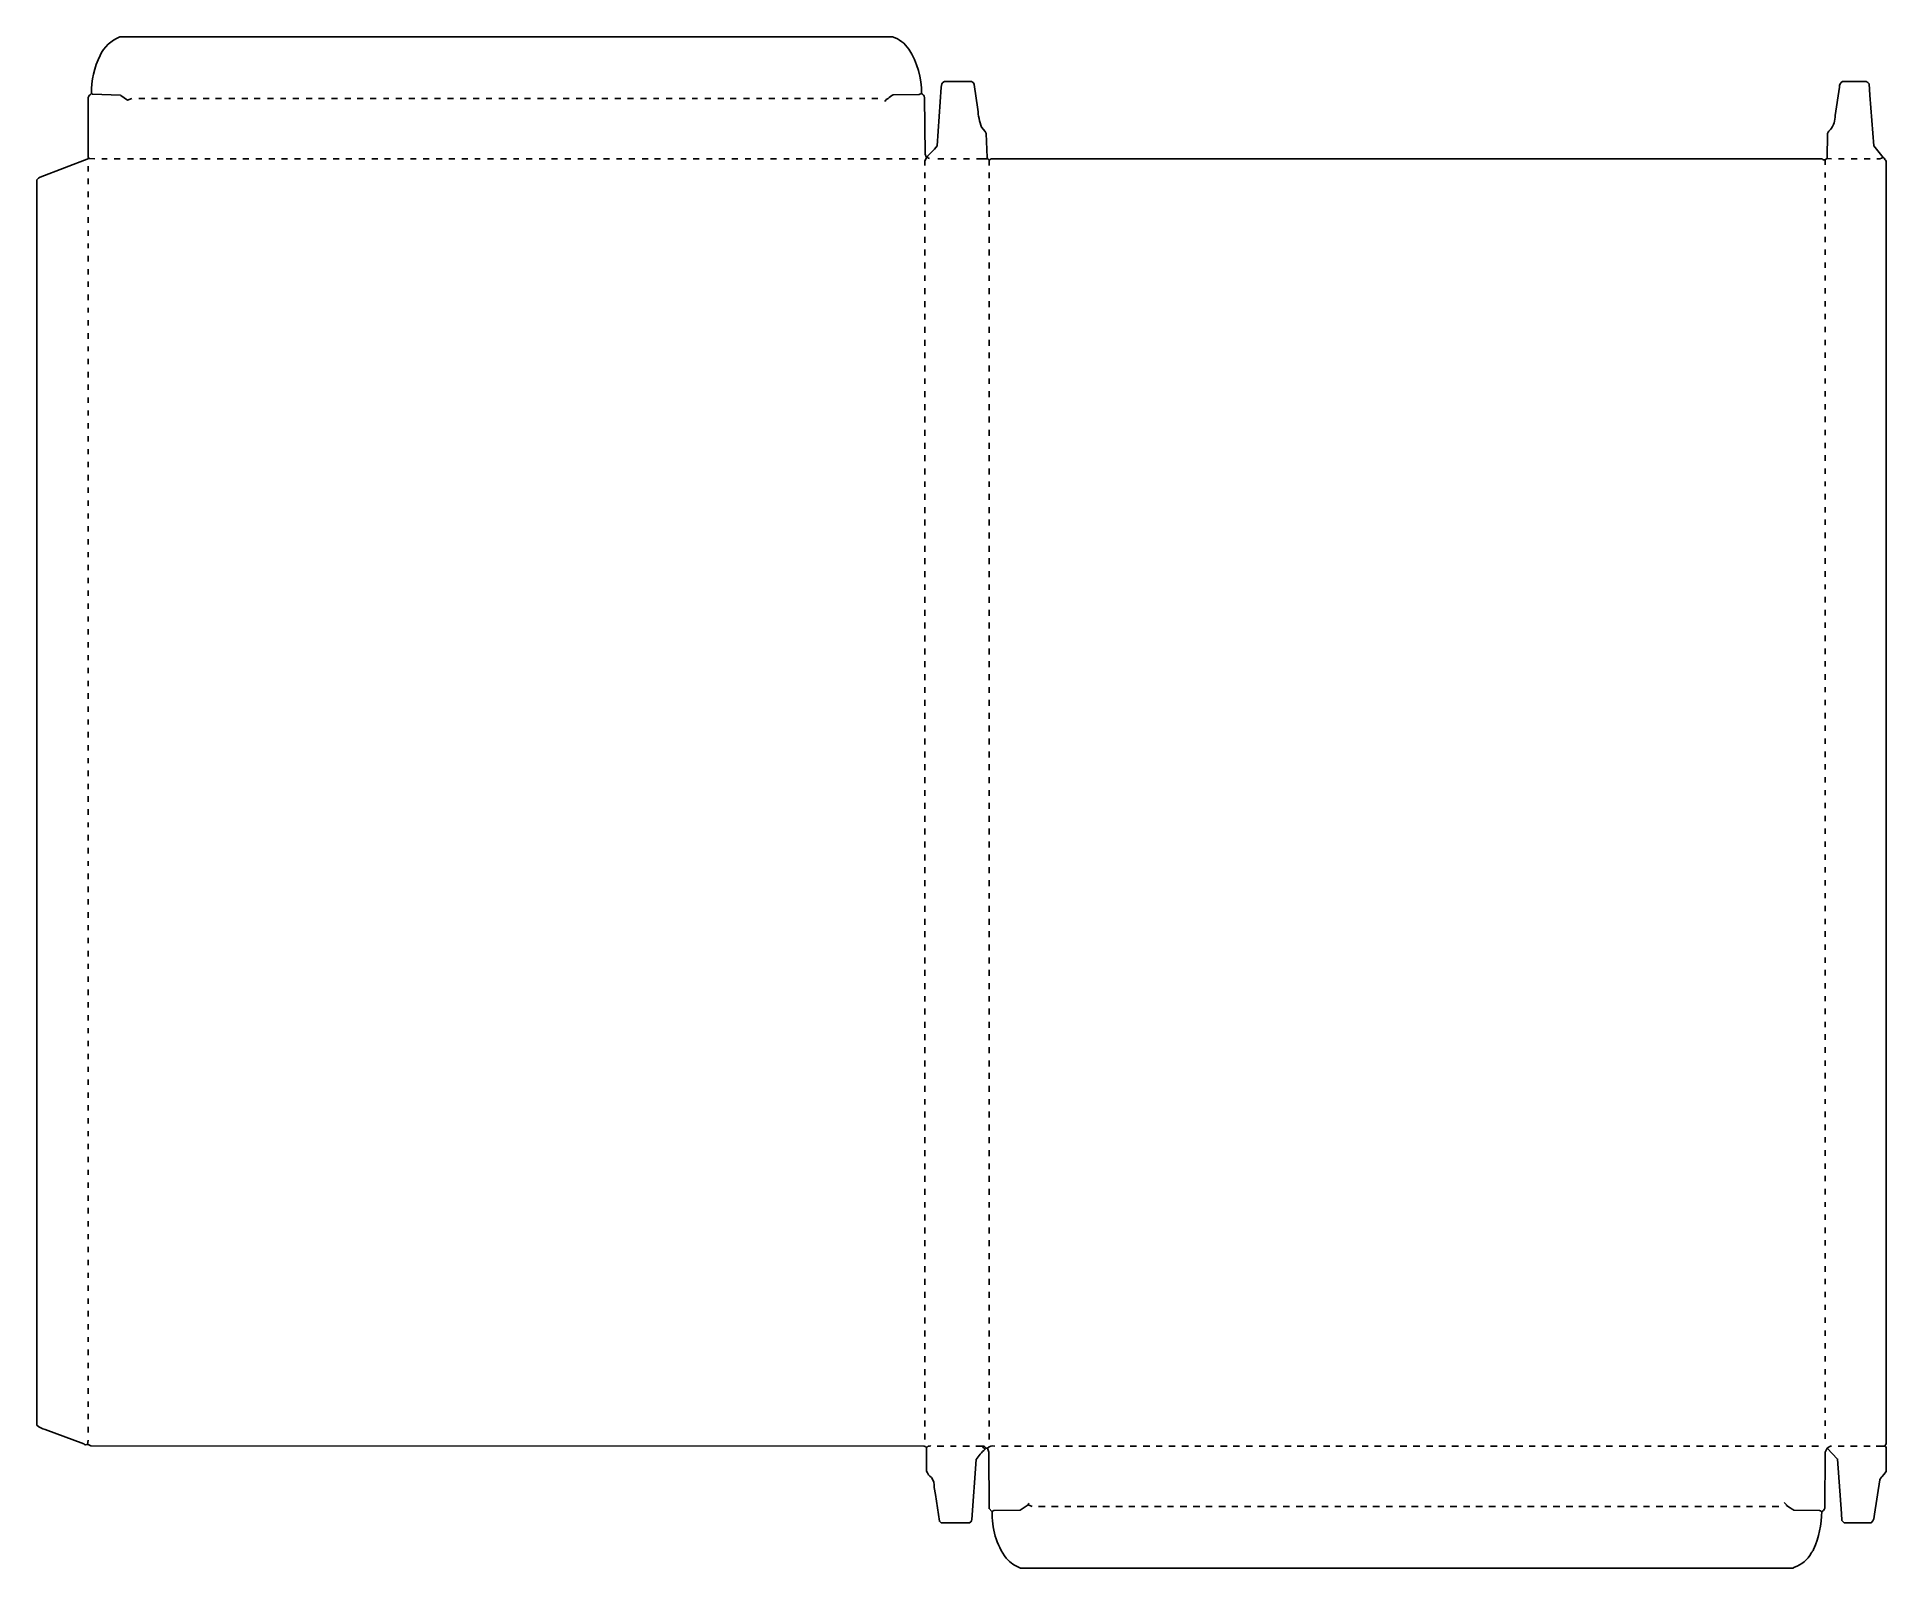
# Model space of a CAD drawing. Extents: x 341 to 3736, y 287 to 3098.
import ezdxf

# ---------------------------------------------------------------- set-up
doc = ezdxf.new("R2010")
doc.units = 0
doc.layers.get('0').update_dxf_attribs({"linetype": 'CONTINUOUS'})

msp = doc.modelspace()

# ---------------------------------------------------------------- linework, layer by layer
at = {"color": 7, "linetype": 'CONTINUOUS'}
for points in [[(1971, 2862), (1971.43902, 2869.95122), (1974, 2877), (1973.8, 2877.9), (1971.49519, 2883.00472), (1970.50481, 2986.99528, 0.208282), (1965, 2994, 0.148818), (1941.75294, 3075.78823, 0.164318), (1912, 3098), (493, 3098, 0.195177), (456.8, 3064.1, 0.116069), (441, 2994, 0.154823), (435, 2987), (435, 2878), (436, 2875), (347.1, 2840.7, 0.129742), (341, 2836), (341, 549, 0.112128), (356.1, 541.3), (426.9, 514.7, -0.089945), (430, 513), (434, 514), (434.9, 513.8), (440.00033, 511.49967), (1969.99967, 510.50033, -0.145754), (1973, 509), (1976.1, 509.8, -0.152689), (1982, 511)], [(1897, 2980, 0.356963), (1900, 2983), (1903.9, 2985.2, -0.106097), (1913.00999, 2991.51041), (1960.99001, 2992.48959), (1965, 2994)], [(3624, 2872, -0.165541), (3619, 2874), (2093, 2874, -0.120666), (2089, 2872), (2087, 2874), (2085.8, 2876.9), (2083.60376, 2920.90894), (2082.24, 2924.18), (2075.24779, 2932.21681, -0.076429), (2068.58, 2964.94), (2061.58, 3010.94, 0.287953), (2057, 3016), (2007, 3016, 0.310485), (2001.4646, 3005.96903), (1993.56923, 2898.05385), (1989, 2892), (1976, 2879), (1976, 2877)], [(3628, 507), (3647.2, 487.1), (3654.53807, 386.967), (3655, 374), (3659, 370), (3709, 370, 0.208475), (3714.58, 386.06), (3724.35294, 448.91177, -0.102416), (3728.8, 455.1), (3732, 459), (3736, 464), (3736, 508), (3734.8, 509.9), (3734, 511, -0.120666), (3736, 515), (3736, 2870), (3734.8, 2871.9, 0.111334), (3731, 2877), (3713.4054, 2898.06757), (3706.46193, 2991.033), (3705, 3012, 0.064594), (3700, 3016), (3656, 3016, 0.281354), (3650.42, 3005.94), (3642.5946, 2954.06757, -0.171412), (3634, 2928, 0.107917), (3628.48914, 2920.98959), (3628, 2875, 0.150174), (3624, 2872), (3624, 2863)], [(1980, 2875, -0.120666), (1976, 2877), (1974, 2877)], [(1974, 509), (1974.48865, 465.01086, 0.162094), (1983.24, 453.18, -0.168823), (1988.58, 434.94), (1990.58, 421.94), (1998, 373), (2001, 370), (2053, 370), (2055.5, 371.5, 0.0657), (2057.53807, 376.033), (2065.44555, 485.95545, -0.072611), (2082, 505), (2084, 507), (2086, 507, -0.261076), (2100, 511)], [(3549, 407), (3553, 403), (3553, 402), (3560.20492, 397.2459, 0.088356), (3567.01019, 393.48937), (3613.98981, 392.51063, -0.143114), (3617, 391, 0.343872), (3623.50485, 397.00476), (3624.49515, 499.99524), (3627.2, 505.9), (3628, 507, -0.169723), (3636, 511)], [(2086, 507), (2087.2, 503.1), (2088.50481, 499.99528), (2089, 396), (2094, 391), (2095, 391, -0.140126), (2098.00999, 392.51041), (2145.99001, 393.48959), (2161, 403, -0.212214), (2163, 406)], [(2095, 391, 0.171099), (2120.76923, 304.84615, 0.130905), (2147, 287), (3565, 287), (3567.9, 288.3, 0.179662), (3598.8, 314.1, -0.089283), (3602, 319), (3602.8, 321.1, 0.102893), (3618, 391)]]:
    msp.add_lwpolyline(points, format="xyb", dxfattribs=at)
for points in [[(441, 2994), (443.1, 2993.2), (494.1, 2991.2), (494.82, 2990.76), (507, 2982), (515, 2985)], [(528, 2985), (539, 2985)], [(551, 2985), (562, 2985)], [(575, 2985), (586, 2985)], [(599, 2985), (609, 2985)], [(622, 2985), (633, 2985)], [(646, 2985), (657, 2985)], [(669, 2985), (680, 2985)], [(693, 2985), (704, 2985)], [(717, 2985), (728, 2985)], [(740, 2985), (751, 2985)], [(764, 2985), (775, 2985)], [(788, 2985), (798, 2985)], [(811, 2985), (822, 2985)], [(835, 2985), (846, 2985)], [(858, 2985), (869, 2985)], [(882, 2985), (893, 2985)], [(906, 2985), (917, 2985)], [(929, 2985), (940, 2985)], [(953, 2985), (964, 2985)], [(977, 2985), (987, 2985)], [(1000, 2985), (1011, 2985)], [(1024, 2985), (1035, 2985)], [(1047, 2985), (1058, 2985)], [(1071, 2985), (1082, 2985)], [(1095, 2985), (1106, 2985)], [(1118, 2985), (1129, 2985)], [(1142, 2985), (1153, 2985)], [(1166, 2985), (1176, 2985)], [(1189, 2985), (1200, 2985)], [(1213, 2985), (1224, 2985)], [(1236, 2985), (1247, 2985)], [(1260, 2985), (1271, 2985)], [(1284, 2985), (1294, 2985)], [(1307, 2985), (1318, 2985)], [(1331, 2985), (1342, 2985)], [(1355, 2985), (1365, 2985)], [(1378, 2985), (1389, 2985)], [(1402, 2985), (1413, 2985)], [(1425, 2985), (1436, 2985)], [(1449, 2985), (1460, 2985)], [(1473, 2985), (1483, 2985)], [(1496, 2985), (1507, 2985)], [(1520, 2985), (1531, 2985)], [(1544, 2985), (1554, 2985)], [(1567, 2985), (1578, 2985)], [(1591, 2985), (1602, 2985)], [(1614, 2985), (1625, 2985)], [(1638, 2985), (1649, 2985)], [(1662, 2985), (1672, 2985)], [(1685, 2985), (1696, 2985)], [(1709, 2985), (1720, 2985)], [(1732, 2985), (1743, 2985)], [(1756, 2985), (1767, 2985)], [(1780, 2985), (1791, 2985)], [(1803, 2985), (1814, 2985)], [(1827, 2985), (1838, 2985)], [(1851, 2985), (1861, 2985)], [(1874, 2985), (1885, 2985)], [(435, 2851), (435, 2861)], [(447, 2874), (436, 2875)], [(460, 2874), (470, 2874)], [(483, 2874), (494, 2874)], [(507, 2874), (518, 2874)], [(530, 2874), (541, 2874)], [(554, 2874), (565, 2874)], [(578, 2874), (589, 2874)], [(601, 2874), (612, 2874)], [(625, 2874), (636, 2874)], [(649, 2874), (659, 2874)], [(672, 2874), (683, 2874)], [(696, 2874), (707, 2874)], [(719, 2874), (730, 2874)], [(743, 2874), (754, 2874)], [(767, 2874), (778, 2874)], [(790, 2874), (801, 2874)], [(814, 2874), (825, 2874)], [(838, 2874), (848, 2874)], [(861, 2874), (872, 2874)], [(885, 2874), (896, 2874)], [(908, 2874), (919, 2874)], [(932, 2874), (943, 2874)], [(956, 2874), (967, 2874)], [(979, 2874), (990, 2874)], [(1003, 2874), (1014, 2874)], [(1027, 2874), (1037, 2874)], [(1050, 2874), (1061, 2874)], [(1074, 2874), (1085, 2874)], [(1097, 2874), (1108, 2874)], [(1121, 2874), (1132, 2874)], [(1145, 2874), (1155, 2874)], [(1168, 2874), (1179, 2874)], [(1192, 2874), (1203, 2874)], [(1216, 2874), (1226, 2874)], [(1239, 2874), (1250, 2874)], [(1263, 2874), (1274, 2874)], [(1286, 2874), (1297, 2874)], [(1310, 2874), (1321, 2874)], [(1334, 2874), (1344, 2874)], [(1357, 2874), (1368, 2874)], [(1381, 2874), (1392, 2874)], [(1405, 2874), (1415, 2874)], [(1428, 2874), (1439, 2874)], [(1452, 2874), (1463, 2874)], [(1475, 2874), (1486, 2874)], [(1499, 2874), (1510, 2874)], [(1523, 2874), (1533, 2874)], [(1546, 2874), (1557, 2874)], [(1570, 2874), (1581, 2874)], [(1593, 2874), (1604, 2874)], [(1617, 2874), (1628, 2874)], [(1641, 2874), (1652, 2874)], [(1664, 2874), (1675, 2874)], [(1688, 2874), (1699, 2874)], [(1712, 2874), (1722, 2874)], [(1735, 2874), (1746, 2874)], [(1759, 2874), (1770, 2874)], [(1782, 2874), (1793, 2874)], [(1806, 2874), (1817, 2874)], [(1830, 2874), (1841, 2874)], [(1853, 2874), (1864, 2874)], [(1877, 2874), (1888, 2874)], [(1901, 2874), (1911, 2874)], [(1924, 2874), (1935, 2874)], [(1948, 2874), (1959, 2874)], [(1995, 2874), (2006, 2874)], [(2019, 2874), (2029, 2874)], [(2042, 2874), (2053, 2874)], [(2066, 2874), (2080, 2874)], [(2082, 2874), (2087, 2874)], [(2089, 2862), (2089, 2872)], [(3636, 2874), (3628, 2875)], [(3649, 2874), (3659, 2874)], [(3672, 2874), (3683, 2874)], [(3696, 2874), (3707, 2874)], [(3719, 2874), (3724.94, 2874.42), (3731, 2877)], [(435, 2828), (435, 2838)], [(1971, 2839), (1971, 2849)], [(1971, 2815), (1971, 2826)], [(2089, 2839), (2089, 2849)], [(2089, 2815), (2089, 2826)], [(3624, 2840), (3624, 2849)], [(3624, 2816), (3624, 2826)], [(435, 2804), (435, 2814)], [(435, 2781), (435, 2790)], [(1971, 2791), (1971, 2802)], [(2089, 2791), (2089, 2802)], [(3624, 2792), (3624, 2802)], [(435, 2757), (435, 2767)], [(1971, 2768), (1971, 2779)], [(1971, 2744), (1971, 2755)], [(2089, 2768), (2089, 2779)], [(2089, 2744), (2089, 2755)], [(3624, 2769), (3624, 2779)], [(3624, 2745), (3624, 2755)], [(435, 2733), (435, 2743)], [(435, 2710), (435, 2719)], [(1971, 2720), (1971, 2731)], [(2089, 2720), (2089, 2731)], [(3624, 2721), (3624, 2731)], [(435, 2686), (435, 2696)], [(1971, 2697), (1971, 2708)], [(1971, 2673), (1971, 2684)], [(2089, 2697), (2089, 2708)], [(2089, 2673), (2089, 2684)], [(3624, 2698), (3624, 2708)], [(3624, 2674), (3624, 2684)], [(435, 2662), (435, 2672)], [(435, 2639), (435, 2649)], [(1971, 2650), (1971, 2660)], [(2089, 2650), (2089, 2660)], [(3624, 2651), (3624, 2660)], [(435, 2615), (435, 2625)], [(1971, 2626), (1971, 2637)], [(2089, 2626), (2089, 2637)], [(3624, 2627), (3624, 2637)], [(435, 2592), (435, 2601)], [(1971, 2602), (1971, 2613)], [(1971, 2579), (1971, 2590)], [(2089, 2602), (2089, 2613)], [(2089, 2579), (2089, 2590)], [(3624, 2603), (3624, 2613)], [(3624, 2580), (3624, 2590)], [(435, 2568), (435, 2578)], [(435, 2544), (435, 2554)], [(1971, 2555), (1971, 2566)], [(2089, 2555), (2089, 2566)], [(3624, 2556), (3624, 2566)], [(435, 2521), (435, 2530)], [(1971, 2531), (1971, 2542)], [(1971, 2508), (1971, 2519)], [(2089, 2531), (2089, 2542)], [(2089, 2508), (2089, 2519)], [(3624, 2532), (3624, 2542)], [(3624, 2509), (3624, 2519)], [(435, 2497), (435, 2507)], [(435, 2473), (435, 2483)], [(1971, 2484), (1971, 2495)], [(2089, 2484), (2089, 2495)], [(3624, 2485), (3624, 2495)], [(435, 2450), (435, 2460)], [(1971, 2461), (1971, 2471)], [(1971, 2437), (1971, 2448)], [(2089, 2461), (2089, 2471)], [(2089, 2437), (2089, 2448)], [(3624, 2462), (3624, 2471)], [(3624, 2438), (3624, 2448)], [(435, 2426), (435, 2436)], [(435, 2403), (435, 2412)], [(1971, 2413), (1971, 2424)], [(2089, 2413), (2089, 2424)], [(3624, 2414), (3624, 2424)], [(435, 2379), (435, 2389)], [(1971, 2390), (1971, 2401)], [(1971, 2366), (1971, 2377)], [(2089, 2390), (2089, 2401)], [(2089, 2366), (2089, 2377)], [(3624, 2391), (3624, 2401)], [(3624, 2367), (3624, 2377)], [(435, 2355), (435, 2365)], [(1971, 2342), (1971, 2353)], [(2089, 2342), (2089, 2353)], [(3624, 2343), (3624, 2353)], [(435, 2332), (435, 2341)], [(435, 2308), (435, 2318)], [(1971, 2319), (1971, 2330)], [(2089, 2319), (2089, 2330)], [(3624, 2320), (3624, 2330)], [(435, 2284), (435, 2294)], [(1971, 2295), (1971, 2306)], [(1971, 2272), (1971, 2282)], [(2089, 2295), (2089, 2306)], [(2089, 2272), (2089, 2282)], [(3624, 2296), (3624, 2306)], [(3624, 2273), (3624, 2282)], [(435, 2261), (435, 2271)], [(435, 2237), (435, 2247)], [(1971, 2248), (1971, 2259)], [(2089, 2248), (2089, 2259)], [(3624, 2249), (3624, 2259)], [(435, 2214), (435, 2223)], [(1971, 2224), (1971, 2235)], [(1971, 2201), (1971, 2212)], [(2089, 2224), (2089, 2235)], [(2089, 2201), (2089, 2212)], [(3624, 2225), (3624, 2235)], [(3624, 2202), (3624, 2212)], [(435, 2190), (435, 2200)], [(435, 2166), (435, 2176)], [(1971, 2177), (1971, 2188)], [(2089, 2177), (2089, 2188)], [(3624, 2178), (3624, 2188)], [(435, 2143), (435, 2152)], [(1971, 2153), (1971, 2164)], [(1971, 2130), (1971, 2141)], [(2089, 2153), (2089, 2164)], [(2089, 2130), (2089, 2141)], [(3624, 2154), (3624, 2164)], [(3624, 2131), (3624, 2141)], [(435, 2119), (435, 2129)], [(435, 2095), (435, 2105)], [(1971, 2106), (1971, 2117)], [(2089, 2106), (2089, 2117)], [(3624, 2107), (3624, 2117)], [(435, 2072), (435, 2082)], [(1971, 2083), (1971, 2093)], [(2089, 2083), (2089, 2093)], [(3624, 2084), (3624, 2093)], [(435, 2048), (435, 2058)], [(1971, 2059), (1971, 2070)], [(1971, 2035), (1971, 2046)], [(2089, 2059), (2089, 2070)], [(2089, 2035), (2089, 2046)], [(3624, 2060), (3624, 2070)], [(3624, 2036), (3624, 2046)], [(435, 2025), (435, 2034)], [(435, 2001), (435, 2011)], [(1971, 2012), (1971, 2023)], [(2089, 2012), (2089, 2023)], [(3624, 2013), (3624, 2023)], [(435, 1977), (435, 1987)], [(1971, 1988), (1971, 1999)], [(1971, 1964), (1971, 1975)], [(2089, 1988), (2089, 1999)], [(2089, 1964), (2089, 1975)], [(3624, 1989), (3624, 1999)], [(3624, 1965), (3624, 1975)], [(435, 1954), (435, 1963)], [(435, 1930), (435, 1940)], [(1971, 1941), (1971, 1952)], [(2089, 1941), (2089, 1952)], [(3624, 1942), (3624, 1952)], [(435, 1906), (435, 1916)], [(1971, 1917), (1971, 1928)], [(1971, 1894), (1971, 1904)], [(2089, 1917), (2089, 1928)], [(2089, 1894), (2089, 1904)], [(3624, 1918), (3624, 1928)], [(3624, 1895), (3624, 1904)], [(435, 1883), (435, 1893)], [(435, 1859), (435, 1869)], [(1971, 1870), (1971, 1881)], [(2089, 1870), (2089, 1881)], [(3624, 1871), (3624, 1881)], [(435, 1836), (435, 1845)], [(1971, 1846), (1971, 1857)], [(1971, 1823), (1971, 1834)], [(2089, 1846), (2089, 1857)], [(2089, 1823), (2089, 1834)], [(3624, 1847), (3624, 1857)], [(3624, 1824), (3624, 1834)], [(435, 1812), (435, 1822)], [(1971, 1799), (1971, 1810)], [(2089, 1799), (2089, 1810)], [(3624, 1800), (3624, 1810)], [(435, 1788), (435, 1798)], [(435, 1765), (435, 1774)], [(1971, 1775), (1971, 1786)], [(2089, 1775), (2089, 1786)], [(3624, 1776), (3624, 1786)], [(435, 1741), (435, 1751)], [(1971, 1752), (1971, 1763)], [(1971, 1728), (1971, 1739)], [(2089, 1752), (2089, 1763)], [(2089, 1728), (2089, 1739)], [(3624, 1753), (3624, 1763)], [(3624, 1729), (3624, 1739)], [(435, 1717), (435, 1727)], [(435, 1694), (435, 1704)], [(1971, 1705), (1971, 1715)], [(2089, 1705), (2089, 1715)], [(3624, 1706), (3624, 1715)], [(435, 1670), (435, 1680)], [(1971, 1681), (1971, 1692)], [(1971, 1657), (1971, 1668)], [(2089, 1681), (2089, 1692)], [(2089, 1657), (2089, 1668)], [(3624, 1682), (3624, 1692)], [(3624, 1658), (3624, 1668)], [(435, 1647), (435, 1656)], [(435, 1623), (435, 1633)], [(1971, 1634), (1971, 1645)], [(2089, 1634), (2089, 1645)], [(3624, 1635), (3624, 1645)], [(435, 1599), (435, 1609)], [(1971, 1610), (1971, 1621)], [(1971, 1586), (1971, 1597)], [(2089, 1610), (2089, 1621)], [(2089, 1586), (2089, 1597)], [(3624, 1611), (3624, 1621)], [(3624, 1587), (3624, 1597)], [(435, 1576), (435, 1585)], [(435, 1552), (435, 1562)], [(1971, 1563), (1971, 1574)], [(2089, 1563), (2089, 1574)], [(3624, 1564), (3624, 1574)], [(435, 1528), (435, 1538)], [(1971, 1539), (1971, 1550)], [(2089, 1539), (2089, 1550)], [(3624, 1540), (3624, 1550)], [(435, 1505), (435, 1515)], [(1971, 1516), (1971, 1526)], [(1971, 1492), (1971, 1503)], [(2089, 1516), (2089, 1526)], [(2089, 1492), (2089, 1503)], [(3624, 1517), (3624, 1526)], [(3624, 1493), (3624, 1503)], [(435, 1481), (435, 1491)], [(435, 1458), (435, 1467)], [(1971, 1468), (1971, 1479)], [(2089, 1468), (2089, 1479)], [(3624, 1469), (3624, 1479)], [(435, 1434), (435, 1444)], [(1971, 1445), (1971, 1456)], [(1971, 1421), (1971, 1432)], [(2089, 1445), (2089, 1456)], [(2089, 1421), (2089, 1432)], [(3624, 1446), (3624, 1456)], [(3624, 1422), (3624, 1432)], [(435, 1410), (435, 1420)], [(435, 1387), (435, 1396)], [(1971, 1397), (1971, 1408)], [(2089, 1397), (2089, 1408)], [(3624, 1398), (3624, 1408)], [(435, 1363), (435, 1373)], [(1971, 1374), (1971, 1385)], [(1971, 1350), (1971, 1361)], [(2089, 1374), (2089, 1385)], [(2089, 1350), (2089, 1361)], [(3624, 1375), (3624, 1385)], [(3624, 1351), (3624, 1361)], [(435, 1339), (435, 1349)], [(435, 1316), (435, 1326)], [(1971, 1327), (1971, 1337)], [(2089, 1327), (2089, 1337)], [(3624, 1328), (3624, 1337)], [(435, 1292), (435, 1302)], [(1971, 1303), (1971, 1314)], [(2089, 1303), (2089, 1314)], [(3624, 1304), (3624, 1314)], [(435, 1269), (435, 1278)], [(1971, 1279), (1971, 1290)], [(1971, 1256), (1971, 1267)], [(2089, 1279), (2089, 1290)], [(2089, 1256), (2089, 1267)], [(3624, 1280), (3624, 1290)], [(3624, 1257), (3624, 1267)], [(435, 1245), (435, 1255)], [(435, 1221), (435, 1231)], [(1971, 1232), (1971, 1243)], [(2089, 1232), (2089, 1243)], [(3624, 1233), (3624, 1243)], [(435, 1198), (435, 1207)], [(1971, 1208), (1971, 1219)], [(1971, 1185), (1971, 1196)], [(2089, 1208), (2089, 1219)], [(2089, 1185), (2089, 1196)], [(3624, 1209), (3624, 1219)], [(3624, 1186), (3624, 1196)], [(435, 1174), (435, 1184)], [(435, 1150), (435, 1160)], [(1971, 1161), (1971, 1172)], [(2089, 1161), (2089, 1172)], [(3624, 1162), (3624, 1172)], [(435, 1127), (435, 1137)], [(1971, 1138), (1971, 1148)], [(1971, 1114), (1971, 1125)], [(2089, 1138), (2089, 1148)], [(2089, 1114), (2089, 1125)], [(3624, 1139), (3624, 1148)], [(3624, 1115), (3624, 1125)], [(435, 1103), (435, 1113)], [(435, 1080), (435, 1089)], [(1971, 1090), (1971, 1101)], [(2089, 1090), (2089, 1101)], [(3624, 1091), (3624, 1101)], [(435, 1056), (435, 1066)], [(1971, 1067), (1971, 1078)], [(1971, 1043), (1971, 1054)], [(2089, 1067), (2089, 1078)], [(2089, 1043), (2089, 1054)], [(3624, 1068), (3624, 1078)], [(3624, 1044), (3624, 1054)], [(435, 1032), (435, 1042)], [(1971, 1019), (1971, 1030)], [(2089, 1019), (2089, 1030)], [(3624, 1020), (3624, 1030)], [(435, 1009), (435, 1018)], [(435, 985), (435, 995)], [(1971, 996), (1971, 1007)], [(2089, 996), (2089, 1007)], [(3624, 997), (3624, 1007)], [(435, 961), (435, 971)], [(1971, 972), (1971, 983)], [(1971, 949), (1971, 959)], [(2089, 972), (2089, 983)], [(2089, 949), (2089, 959)], [(3624, 973), (3624, 983)], [(3624, 950), (3624, 959)], [(435, 938), (435, 948)], [(435, 914), (435, 924)], [(1971, 925), (1971, 936)], [(2089, 925), (2089, 936)], [(3624, 926), (3624, 936)], [(435, 891), (435, 900)], [(1971, 901), (1971, 912)], [(1971, 878), (1971, 889)], [(2089, 901), (2089, 912)], [(2089, 878), (2089, 889)], [(3624, 902), (3624, 912)], [(3624, 879), (3624, 889)], [(435, 867), (435, 877)], [(435, 843), (435, 853)], [(1971, 854), (1971, 865)], [(2089, 854), (2089, 865)], [(3624, 855), (3624, 865)], [(435, 820), (435, 829)], [(1971, 830), (1971, 841)], [(1971, 807), (1971, 818)], [(2089, 830), (2089, 841)], [(2089, 807), (2089, 818)], [(3624, 831), (3624, 841)], [(3624, 808), (3624, 818)], [(435, 796), (435, 806)], [(435, 772), (435, 782)], [(1971, 783), (1971, 794)], [(2089, 783), (2089, 794)], [(3624, 784), (3624, 794)], [(435, 749), (435, 759)], [(1971, 760), (1971, 770)], [(1971, 736), (1971, 747)], [(2089, 760), (2089, 770)], [(2089, 736), (2089, 747)], [(3624, 761), (3624, 770)], [(3624, 737), (3624, 747)], [(435, 725), (435, 735)], [(1971, 712), (1971, 723)], [(2089, 712), (2089, 723)], [(3624, 713), (3624, 723)], [(435, 702), (435, 711)], [(435, 678), (435, 688)], [(1971, 689), (1971, 700)], [(2089, 689), (2089, 700)], [(3624, 690), (3624, 700)], [(435, 654), (435, 664)], [(1971, 665), (1971, 676)], [(1971, 641), (1971, 652)], [(2089, 665), (2089, 676)], [(2089, 641), (2089, 652)], [(3624, 666), (3624, 676)], [(3624, 642), (3624, 652)], [(435, 631), (435, 640)], [(435, 607), (435, 617)], [(1971, 618), (1971, 629)], [(2089, 618), (2089, 629)], [(3624, 619), (3624, 629)], [(435, 583), (435, 593)], [(1971, 594), (1971, 605)], [(1971, 571), (1971, 581)], [(2089, 594), (2089, 605)], [(2089, 571), (2089, 581)], [(3624, 595), (3624, 605)], [(3624, 572), (3624, 581)], [(435, 560), (435, 570)], [(435, 536), (435, 546)], [(1971, 547), (1971, 558)], [(2089, 547), (2089, 558)], [(3624, 548), (3624, 558)], [(434, 514), (435, 522)], [(1971, 523), (1971, 534)], [(1994, 511), (2006, 511)], [(2018, 511), (2029, 511)], [(2041, 511), (2053, 511)], [(2065, 511), (2080, 511)], [(2089, 523), (2089, 534)], [(2112, 511), (2124, 511)], [(2136, 511), (2148, 511)], [(2159, 511), (2171, 511)], [(2183, 511), (2195, 511)], [(2207, 511), (2218, 511)], [(2230, 511), (2242, 511)], [(2254, 511), (2266, 511)], [(2278, 511), (2289, 511)], [(2301, 511), (2313, 511)], [(2325, 511), (2337, 511)], [(2348, 511), (2360, 511)], [(2372, 511), (2384, 511)], [(2396, 511), (2407, 511)], [(2419, 511), (2431, 511)], [(2443, 511), (2455, 511)], [(2467, 511), (2478, 511)], [(2490, 511), (2502, 511)], [(2514, 511), (2526, 511)], [(2537, 511), (2549, 511)], [(2561, 511), (2573, 511)], [(2585, 511), (2596, 511)], [(2608, 511), (2620, 511)], [(2632, 511), (2644, 511)], [(2655, 511), (2667, 511)], [(2679, 511), (2691, 511)], [(2703, 511), (2715, 511)], [(2726, 511), (2738, 511)], [(2750, 511), (2762, 511)], [(2774, 511), (2785, 511)], [(2797, 511), (2809, 511)], [(2821, 511), (2833, 511)], [(2844, 511), (2856, 511)], [(2868, 511), (2880, 511)], [(2892, 511), (2904, 511)], [(2915, 511), (2927, 511)], [(2939, 511), (2951, 511)], [(2963, 511), (2974, 511)], [(2986, 511), (2998, 511)], [(3010, 511), (3022, 511)], [(3033, 511), (3045, 511)], [(3057, 511), (3069, 511)], [(3081, 511), (3092, 511)], [(3104, 511), (3116, 511)], [(3128, 511), (3140, 511)], [(3152, 511), (3163, 511)], [(3175, 511), (3187, 511)], [(3199, 511), (3211, 511)], [(3222, 511), (3234, 511)], [(3246, 511), (3258, 511)], [(3270, 511), (3281, 511)], [(3293, 511), (3305, 511)], [(3317, 511), (3329, 511)], [(3341, 511), (3352, 511)], [(3364, 511), (3376, 511)], [(3388, 511), (3400, 511)], [(3411, 511), (3423, 511)], [(3435, 511), (3447, 511)], [(3459, 511), (3470, 511)], [(3482, 511), (3494, 511)], [(3506, 511), (3518, 511)], [(3530, 511), (3541, 511)], [(3553, 511), (3565, 511)], [(3577, 511), (3589, 511)], [(3600, 511), (3612, 511)], [(3624, 524), (3624, 534)], [(3648, 511), (3659, 511)], [(3671, 511), (3683, 511)], [(3695, 511), (3707, 511)], [(3718, 511), (3734, 511)], [(2084, 507), (2082, 509)], [(2168, 400), (2161, 403)], [(2180, 400), (2192, 400)], [(2204, 400), (2216, 400)], [(2228, 400), (2239, 400)], [(2251, 400), (2263, 400)], [(2275, 400), (2287, 400)], [(2298, 400), (2310, 400)], [(2322, 400), (2334, 400)], [(2346, 400), (2357, 400)], [(2369, 400), (2381, 400)], [(2393, 400), (2405, 400)], [(2417, 400), (2428, 400)], [(2440, 400), (2452, 400)], [(2464, 400), (2476, 400)], [(2487, 400), (2499, 400)], [(2511, 400), (2523, 400)], [(2535, 400), (2546, 400)], [(2558, 400), (2570, 400)], [(2582, 400), (2594, 400)], [(2606, 400), (2617, 400)], [(2629, 400), (2641, 400)], [(2653, 400), (2665, 400)], [(2676, 400), (2688, 400)], [(2700, 400), (2712, 400)], [(2724, 400), (2735, 400)], [(2747, 400), (2759, 400)], [(2771, 400), (2783, 400)], [(2794, 400), (2806, 400)], [(2818, 400), (2830, 400)], [(2842, 400), (2854, 400)], [(2865, 400), (2877, 400)], [(2889, 400), (2901, 400)], [(2913, 400), (2924, 400)], [(2936, 400), (2948, 400)], [(2960, 400), (2972, 400)], [(2983, 400), (2995, 400)], [(3007, 400), (3019, 400)], [(3031, 400), (3043, 400)], [(3054, 400), (3066, 400)], [(3078, 400), (3090, 400)], [(3102, 400), (3113, 400)], [(3125, 400), (3137, 400)], [(3149, 400), (3161, 400)], [(3172, 400), (3184, 400)], [(3196, 400), (3208, 400)], [(3220, 400), (3231, 400)], [(3243, 400), (3255, 400)], [(3267, 400), (3279, 400)], [(3291, 400), (3302, 400)], [(3314, 400), (3326, 400)], [(3338, 400), (3350, 400)], [(3361, 400), (3373, 400)], [(3385, 400), (3397, 400)], [(3409, 400), (3420, 400)], [(3432, 400), (3444, 400)], [(3456, 400), (3468, 400)], [(3480, 400), (3491, 400)], [(3503, 400), (3515, 400)], [(3527, 400), (3539, 400)]]:
    msp.add_lwpolyline(points, dxfattribs=at)
at = {"color": 253, "linetype": 'CONTINUOUS'}
msp.add_lwpolyline([(2080, 2874), (2082, 2874)], dxfattribs=at)
at = {"color": 119, "linetype": 'CONTINUOUS'}
msp.add_lwpolyline([(2082, 505, -0.123918), (2077, 511)], format="xyb", dxfattribs=at)
at = {"color": 254, "linetype": 'CONTINUOUS'}
msp.add_lwpolyline([(2082, 509), (2080, 511)], dxfattribs=at)

doc.saveas('drawing.dxf')
